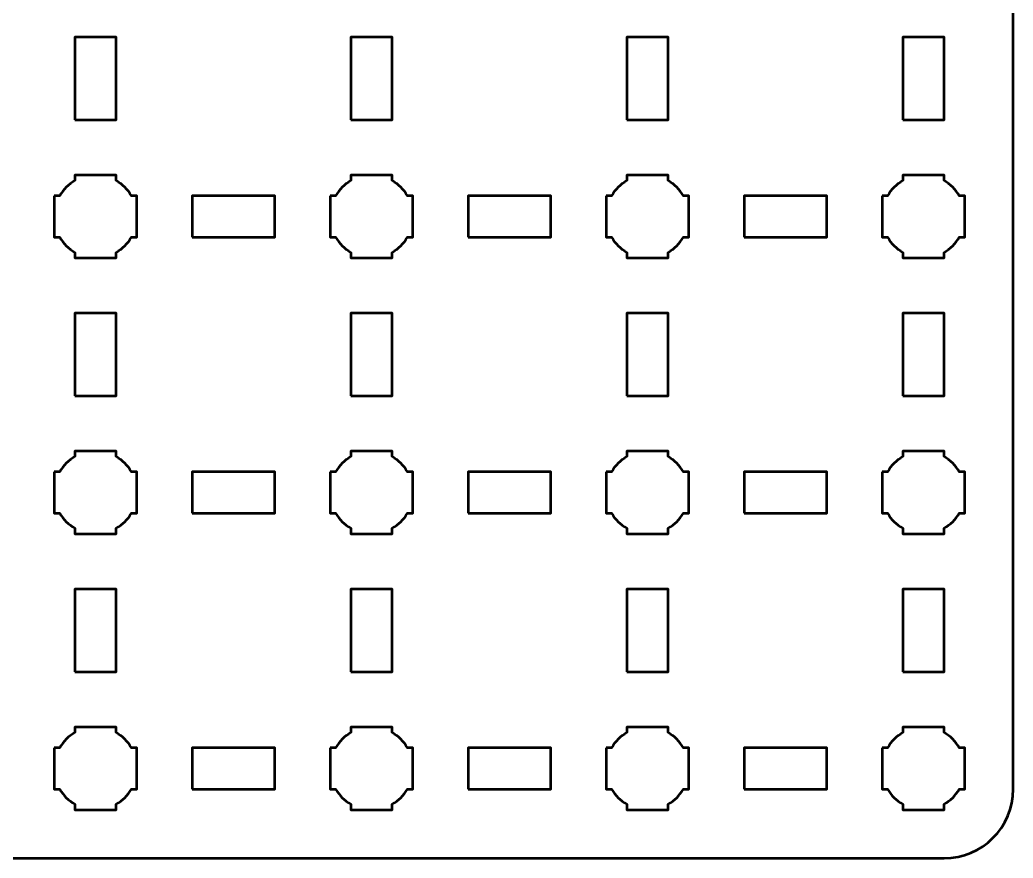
# Model space of a CAD drawing. Header units: centimetres. Extents: x -40.1 to 19.1, y -39.5 to 9.8.
# Drawn here: x 11.95 to 19.15, y -39.5 to -33.42 of the extents above; entities that cross this region are included whole.
import ezdxf

# ---------------------------------------------------------------- set-up
doc = ezdxf.new("R2010")
doc.units = ezdxf.units.CM
doc.header["$MEASUREMENT"] = 0
doc.layers.add('Layer 1', color=7, linetype='Continuous')

msp = doc.modelspace()

# ---------------------------------------------------------------- linework, layer by layer
at = {"layer": 'Layer 1', "lineweight": 53}
for points in [[(12.35, -34.15), (12.65, -34.15), (12.65, -33.55), (12.35, -33.55), (12.35, -34.15)], [(14.35, -34.15), (14.65, -34.15), (14.65, -33.55), (14.35, -33.55), (14.35, -34.15)], [(16.35, -34.15), (16.65, -34.15), (16.65, -33.55), (16.35, -33.55), (16.35, -34.15)], [(18.35, -34.15), (18.65, -34.15), (18.65, -33.55), (18.35, -33.55), (18.35, -34.15)], [(13.2, -35), (13.8, -35), (13.8, -34.7), (13.2, -34.7), (13.2, -35)], [(15.2, -35), (15.8, -35), (15.8, -34.7), (15.2, -34.7), (15.2, -35)], [(17.2, -35), (17.8, -35), (17.8, -34.7), (17.2, -34.7), (17.2, -35)], [(12.35, -36.15), (12.65, -36.15), (12.65, -35.55), (12.35, -35.55), (12.35, -36.15)], [(14.35, -36.15), (14.65, -36.15), (14.65, -35.55), (14.35, -35.55), (14.35, -36.15)], [(16.35, -36.15), (16.65, -36.15), (16.65, -35.55), (16.35, -35.55), (16.35, -36.15)], [(18.35, -36.15), (18.65, -36.15), (18.65, -35.55), (18.35, -35.55), (18.35, -36.15)], [(13.2, -37), (13.8, -37), (13.8, -36.7), (13.2, -36.7), (13.2, -37)], [(15.2, -37), (15.8, -37), (15.8, -36.7), (15.2, -36.7), (15.2, -37)], [(17.2, -37), (17.8, -37), (17.8, -36.7), (17.2, -36.7), (17.2, -37)], [(12.35, -38.15), (12.65, -38.15), (12.65, -37.55), (12.35, -37.55), (12.35, -38.15)], [(14.35, -38.15), (14.65, -38.15), (14.65, -37.55), (14.35, -37.55), (14.35, -38.15)], [(16.35, -38.15), (16.65, -38.15), (16.65, -37.55), (16.35, -37.55), (16.35, -38.15)], [(18.35, -38.15), (18.65, -38.15), (18.65, -37.55), (18.35, -37.55), (18.35, -38.15)], [(13.2, -39), (13.8, -39), (13.8, -38.7), (13.2, -38.7), (13.2, -39)], [(15.2, -39), (15.8, -39), (15.8, -38.7), (15.2, -38.7), (15.2, -39)], [(17.2, -39), (17.8, -39), (17.8, -38.7), (17.2, -38.7), (17.2, -39)]]:
    msp.add_lwpolyline(points, close=True, dxfattribs=at)
for points, knots in [([(-40.15, -39), (-40.15, -39), (-40.15, 9.3), (-40.15, 9.3), (-40.15, 9.3), (-40.15, 9.57609), (-39.92609, 9.8), (-39.65, 9.8), (-39.65, 9.8), (-39.65, 9.8), (18.65, 9.8), (18.65, 9.8), (18.65, 9.8), (18.92609, 9.8), (19.15, 9.57609), (19.15, 9.3), (19.15, 9.3), (19.15, 9.3), (19.15, -39), (19.15, -39), (19.15, -39), (19.15, -39.27609), (18.92609, -39.5), (18.65, -39.5), (18.65, -39.5), (18.65, -39.5), (-39.65, -39.5), (-39.65, -39.5), (-39.65, -39.5), (-39.92609, -39.5), (-40.15, -39.27609), (-40.15, -39)], [0, 0, 0, 0, 0.125, 0.125, 0.125, 0.125, 0.25, 0.25, 0.25, 0.25, 0.375, 0.375, 0.375, 0.375, 0.5, 0.5, 0.5, 0.5, 0.625, 0.625, 0.625, 0.625, 0.75, 0.75, 0.75, 0.75, 0.875, 0.875, 0.875, 0.875, 1, 1, 1, 1]), ([(12.2, -34.7), (12.2, -34.7), (12.24015, -34.7), (12.24015, -34.7), (12.24015, -34.7), (12.2665, -34.65447), (12.30447, -34.6165), (12.35, -34.59015), (12.35, -34.59015), (12.35, -34.59015), (12.35, -34.55), (12.35, -34.55), (12.35, -34.55), (12.35, -34.55), (12.5, -34.55), (12.5, -34.55), (12.5, -34.55), (12.5, -34.55), (12.65, -34.55), (12.65, -34.55), (12.65, -34.55), (12.65, -34.55), (12.65, -34.59015), (12.65, -34.59015), (12.65, -34.59015), (12.69553, -34.6165), (12.7335, -34.65447), (12.75985, -34.7), (12.75985, -34.7), (12.75985, -34.7), (12.8, -34.7), (12.8, -34.7), (12.8, -34.7), (12.8, -34.7), (12.8, -34.85), (12.8, -34.85), (12.8, -34.85), (12.8, -34.85), (12.8, -35), (12.8, -35), (12.8, -35), (12.8, -35), (12.75985, -35), (12.75985, -35), (12.75985, -35), (12.7335, -35.04553), (12.69553, -35.0835), (12.65, -35.10985), (12.65, -35.10985), (12.65, -35.10985), (12.65, -35.15), (12.65, -35.15), (12.65, -35.15), (12.65, -35.15), (12.5, -35.15), (12.5, -35.15), (12.5, -35.15), (12.5, -35.15), (12.35, -35.15), (12.35, -35.15), (12.35, -35.15), (12.35, -35.15), (12.35, -35.10985), (12.35, -35.10985), (12.35, -35.10985), (12.30447, -35.0835), (12.2665, -35.04553), (12.24015, -35), (12.24015, -35), (12.24015, -35), (12.2, -35), (12.2, -35), (12.2, -35), (12.2, -35), (12.2, -34.85), (12.2, -34.85), (12.2, -34.85), (12.2, -34.85), (12.2, -34.7), (12.2, -34.7)], [0, 0, 0, 0, 0.05, 0.05, 0.05, 0.05, 0.1, 0.1, 0.1, 0.1, 0.15, 0.15, 0.15, 0.15, 0.2, 0.2, 0.2, 0.2, 0.25, 0.25, 0.25, 0.25, 0.3, 0.3, 0.3, 0.3, 0.35, 0.35, 0.35, 0.35, 0.4, 0.4, 0.4, 0.4, 0.45, 0.45, 0.45, 0.45, 0.5, 0.5, 0.5, 0.5, 0.55, 0.55, 0.55, 0.55, 0.6, 0.6, 0.6, 0.6, 0.65, 0.65, 0.65, 0.65, 0.7, 0.7, 0.7, 0.7, 0.75, 0.75, 0.75, 0.75, 0.8, 0.8, 0.8, 0.8, 0.85, 0.85, 0.85, 0.85, 0.9, 0.9, 0.9, 0.9, 0.95, 0.95, 0.95, 0.95, 1, 1, 1, 1]), ([(14.2, -34.7), (14.2, -34.7), (14.24015, -34.7), (14.24015, -34.7), (14.24015, -34.7), (14.2665, -34.65447), (14.30447, -34.6165), (14.35, -34.59015), (14.35, -34.59015), (14.35, -34.59015), (14.35, -34.55), (14.35, -34.55), (14.35, -34.55), (14.35, -34.55), (14.5, -34.55), (14.5, -34.55), (14.5, -34.55), (14.5, -34.55), (14.65, -34.55), (14.65, -34.55), (14.65, -34.55), (14.65, -34.55), (14.65, -34.59015), (14.65, -34.59015), (14.65, -34.59015), (14.69553, -34.6165), (14.7335, -34.65447), (14.75985, -34.7), (14.75985, -34.7), (14.75985, -34.7), (14.8, -34.7), (14.8, -34.7), (14.8, -34.7), (14.8, -34.7), (14.8, -34.85), (14.8, -34.85), (14.8, -34.85), (14.8, -34.85), (14.8, -35), (14.8, -35), (14.8, -35), (14.8, -35), (14.75985, -35), (14.75985, -35), (14.75985, -35), (14.7335, -35.04553), (14.69553, -35.0835), (14.65, -35.10985), (14.65, -35.10985), (14.65, -35.10985), (14.65, -35.15), (14.65, -35.15), (14.65, -35.15), (14.65, -35.15), (14.5, -35.15), (14.5, -35.15), (14.5, -35.15), (14.5, -35.15), (14.35, -35.15), (14.35, -35.15), (14.35, -35.15), (14.35, -35.15), (14.35, -35.10985), (14.35, -35.10985), (14.35, -35.10985), (14.30447, -35.0835), (14.2665, -35.04553), (14.24015, -35), (14.24015, -35), (14.24015, -35), (14.2, -35), (14.2, -35), (14.2, -35), (14.2, -35), (14.2, -34.85), (14.2, -34.85), (14.2, -34.85), (14.2, -34.85), (14.2, -34.7), (14.2, -34.7)], [0, 0, 0, 0, 0.05, 0.05, 0.05, 0.05, 0.1, 0.1, 0.1, 0.1, 0.15, 0.15, 0.15, 0.15, 0.2, 0.2, 0.2, 0.2, 0.25, 0.25, 0.25, 0.25, 0.3, 0.3, 0.3, 0.3, 0.35, 0.35, 0.35, 0.35, 0.4, 0.4, 0.4, 0.4, 0.45, 0.45, 0.45, 0.45, 0.5, 0.5, 0.5, 0.5, 0.55, 0.55, 0.55, 0.55, 0.6, 0.6, 0.6, 0.6, 0.65, 0.65, 0.65, 0.65, 0.7, 0.7, 0.7, 0.7, 0.75, 0.75, 0.75, 0.75, 0.8, 0.8, 0.8, 0.8, 0.85, 0.85, 0.85, 0.85, 0.9, 0.9, 0.9, 0.9, 0.95, 0.95, 0.95, 0.95, 1, 1, 1, 1]), ([(16.2, -34.7), (16.2, -34.7), (16.24015, -34.7), (16.24015, -34.7), (16.24015, -34.7), (16.2665, -34.65447), (16.30447, -34.6165), (16.35, -34.59015), (16.35, -34.59015), (16.35, -34.59015), (16.35, -34.55), (16.35, -34.55), (16.35, -34.55), (16.35, -34.55), (16.5, -34.55), (16.5, -34.55), (16.5, -34.55), (16.5, -34.55), (16.65, -34.55), (16.65, -34.55), (16.65, -34.55), (16.65, -34.55), (16.65, -34.59015), (16.65, -34.59015), (16.65, -34.59015), (16.69553, -34.6165), (16.7335, -34.65447), (16.75985, -34.7), (16.75985, -34.7), (16.75985, -34.7), (16.8, -34.7), (16.8, -34.7), (16.8, -34.7), (16.8, -34.7), (16.8, -34.85), (16.8, -34.85), (16.8, -34.85), (16.8, -34.85), (16.8, -35), (16.8, -35), (16.8, -35), (16.8, -35), (16.75985, -35), (16.75985, -35), (16.75985, -35), (16.7335, -35.04553), (16.69553, -35.0835), (16.65, -35.10985), (16.65, -35.10985), (16.65, -35.10985), (16.65, -35.15), (16.65, -35.15), (16.65, -35.15), (16.65, -35.15), (16.5, -35.15), (16.5, -35.15), (16.5, -35.15), (16.5, -35.15), (16.35, -35.15), (16.35, -35.15), (16.35, -35.15), (16.35, -35.15), (16.35, -35.10985), (16.35, -35.10985), (16.35, -35.10985), (16.30447, -35.0835), (16.2665, -35.04553), (16.24015, -35), (16.24015, -35), (16.24015, -35), (16.2, -35), (16.2, -35), (16.2, -35), (16.2, -35), (16.2, -34.85), (16.2, -34.85), (16.2, -34.85), (16.2, -34.85), (16.2, -34.7), (16.2, -34.7)], [0, 0, 0, 0, 0.05, 0.05, 0.05, 0.05, 0.1, 0.1, 0.1, 0.1, 0.15, 0.15, 0.15, 0.15, 0.2, 0.2, 0.2, 0.2, 0.25, 0.25, 0.25, 0.25, 0.3, 0.3, 0.3, 0.3, 0.35, 0.35, 0.35, 0.35, 0.4, 0.4, 0.4, 0.4, 0.45, 0.45, 0.45, 0.45, 0.5, 0.5, 0.5, 0.5, 0.55, 0.55, 0.55, 0.55, 0.6, 0.6, 0.6, 0.6, 0.65, 0.65, 0.65, 0.65, 0.7, 0.7, 0.7, 0.7, 0.75, 0.75, 0.75, 0.75, 0.8, 0.8, 0.8, 0.8, 0.85, 0.85, 0.85, 0.85, 0.9, 0.9, 0.9, 0.9, 0.95, 0.95, 0.95, 0.95, 1, 1, 1, 1]), ([(18.2, -34.7), (18.2, -34.7), (18.24015, -34.7), (18.24015, -34.7), (18.24015, -34.7), (18.2665, -34.65447), (18.30447, -34.6165), (18.35, -34.59015), (18.35, -34.59015), (18.35, -34.59015), (18.35, -34.55), (18.35, -34.55), (18.35, -34.55), (18.35, -34.55), (18.5, -34.55), (18.5, -34.55), (18.5, -34.55), (18.5, -34.55), (18.65, -34.55), (18.65, -34.55), (18.65, -34.55), (18.65, -34.55), (18.65, -34.59015), (18.65, -34.59015), (18.65, -34.59015), (18.69553, -34.6165), (18.7335, -34.65447), (18.75985, -34.7), (18.75985, -34.7), (18.75985, -34.7), (18.8, -34.7), (18.8, -34.7), (18.8, -34.7), (18.8, -34.7), (18.8, -34.85), (18.8, -34.85), (18.8, -34.85), (18.8, -34.85), (18.8, -35), (18.8, -35), (18.8, -35), (18.8, -35), (18.75985, -35), (18.75985, -35), (18.75985, -35), (18.7335, -35.04553), (18.69553, -35.0835), (18.65, -35.10985), (18.65, -35.10985), (18.65, -35.10985), (18.65, -35.15), (18.65, -35.15), (18.65, -35.15), (18.65, -35.15), (18.5, -35.15), (18.5, -35.15), (18.5, -35.15), (18.5, -35.15), (18.35, -35.15), (18.35, -35.15), (18.35, -35.15), (18.35, -35.15), (18.35, -35.10985), (18.35, -35.10985), (18.35, -35.10985), (18.30447, -35.0835), (18.2665, -35.04553), (18.24015, -35), (18.24015, -35), (18.24015, -35), (18.2, -35), (18.2, -35), (18.2, -35), (18.2, -35), (18.2, -34.85), (18.2, -34.85), (18.2, -34.85), (18.2, -34.85), (18.2, -34.7), (18.2, -34.7)], [0, 0, 0, 0, 0.05, 0.05, 0.05, 0.05, 0.1, 0.1, 0.1, 0.1, 0.15, 0.15, 0.15, 0.15, 0.2, 0.2, 0.2, 0.2, 0.25, 0.25, 0.25, 0.25, 0.3, 0.3, 0.3, 0.3, 0.35, 0.35, 0.35, 0.35, 0.4, 0.4, 0.4, 0.4, 0.45, 0.45, 0.45, 0.45, 0.5, 0.5, 0.5, 0.5, 0.55, 0.55, 0.55, 0.55, 0.6, 0.6, 0.6, 0.6, 0.65, 0.65, 0.65, 0.65, 0.7, 0.7, 0.7, 0.7, 0.75, 0.75, 0.75, 0.75, 0.8, 0.8, 0.8, 0.8, 0.85, 0.85, 0.85, 0.85, 0.9, 0.9, 0.9, 0.9, 0.95, 0.95, 0.95, 0.95, 1, 1, 1, 1]), ([(12.2, -36.7), (12.2, -36.7), (12.24015, -36.7), (12.24015, -36.7), (12.24015, -36.7), (12.2665, -36.65447), (12.30447, -36.6165), (12.35, -36.59015), (12.35, -36.59015), (12.35, -36.59015), (12.35, -36.55), (12.35, -36.55), (12.35, -36.55), (12.35, -36.55), (12.5, -36.55), (12.5, -36.55), (12.5, -36.55), (12.5, -36.55), (12.65, -36.55), (12.65, -36.55), (12.65, -36.55), (12.65, -36.55), (12.65, -36.59015), (12.65, -36.59015), (12.65, -36.59015), (12.69553, -36.6165), (12.7335, -36.65447), (12.75985, -36.7), (12.75985, -36.7), (12.75985, -36.7), (12.8, -36.7), (12.8, -36.7), (12.8, -36.7), (12.8, -36.7), (12.8, -36.85), (12.8, -36.85), (12.8, -36.85), (12.8, -36.85), (12.8, -37), (12.8, -37), (12.8, -37), (12.8, -37), (12.75985, -37), (12.75985, -37), (12.75985, -37), (12.7335, -37.04553), (12.69553, -37.0835), (12.65, -37.10985), (12.65, -37.10985), (12.65, -37.10985), (12.65, -37.15), (12.65, -37.15), (12.65, -37.15), (12.65, -37.15), (12.5, -37.15), (12.5, -37.15), (12.5, -37.15), (12.5, -37.15), (12.35, -37.15), (12.35, -37.15), (12.35, -37.15), (12.35, -37.15), (12.35, -37.10985), (12.35, -37.10985), (12.35, -37.10985), (12.30447, -37.0835), (12.2665, -37.04553), (12.24015, -37), (12.24015, -37), (12.24015, -37), (12.2, -37), (12.2, -37), (12.2, -37), (12.2, -37), (12.2, -36.85), (12.2, -36.85), (12.2, -36.85), (12.2, -36.85), (12.2, -36.7), (12.2, -36.7)], [0, 0, 0, 0, 0.05, 0.05, 0.05, 0.05, 0.1, 0.1, 0.1, 0.1, 0.15, 0.15, 0.15, 0.15, 0.2, 0.2, 0.2, 0.2, 0.25, 0.25, 0.25, 0.25, 0.3, 0.3, 0.3, 0.3, 0.35, 0.35, 0.35, 0.35, 0.4, 0.4, 0.4, 0.4, 0.45, 0.45, 0.45, 0.45, 0.5, 0.5, 0.5, 0.5, 0.55, 0.55, 0.55, 0.55, 0.6, 0.6, 0.6, 0.6, 0.65, 0.65, 0.65, 0.65, 0.7, 0.7, 0.7, 0.7, 0.75, 0.75, 0.75, 0.75, 0.8, 0.8, 0.8, 0.8, 0.85, 0.85, 0.85, 0.85, 0.9, 0.9, 0.9, 0.9, 0.95, 0.95, 0.95, 0.95, 1, 1, 1, 1]), ([(14.2, -36.7), (14.2, -36.7), (14.24015, -36.7), (14.24015, -36.7), (14.24015, -36.7), (14.2665, -36.65447), (14.30447, -36.6165), (14.35, -36.59015), (14.35, -36.59015), (14.35, -36.59015), (14.35, -36.55), (14.35, -36.55), (14.35, -36.55), (14.35, -36.55), (14.5, -36.55), (14.5, -36.55), (14.5, -36.55), (14.5, -36.55), (14.65, -36.55), (14.65, -36.55), (14.65, -36.55), (14.65, -36.55), (14.65, -36.59015), (14.65, -36.59015), (14.65, -36.59015), (14.69553, -36.6165), (14.7335, -36.65447), (14.75985, -36.7), (14.75985, -36.7), (14.75985, -36.7), (14.8, -36.7), (14.8, -36.7), (14.8, -36.7), (14.8, -36.7), (14.8, -36.85), (14.8, -36.85), (14.8, -36.85), (14.8, -36.85), (14.8, -37), (14.8, -37), (14.8, -37), (14.8, -37), (14.75985, -37), (14.75985, -37), (14.75985, -37), (14.7335, -37.04553), (14.69553, -37.0835), (14.65, -37.10985), (14.65, -37.10985), (14.65, -37.10985), (14.65, -37.15), (14.65, -37.15), (14.65, -37.15), (14.65, -37.15), (14.5, -37.15), (14.5, -37.15), (14.5, -37.15), (14.5, -37.15), (14.35, -37.15), (14.35, -37.15), (14.35, -37.15), (14.35, -37.15), (14.35, -37.10985), (14.35, -37.10985), (14.35, -37.10985), (14.30447, -37.0835), (14.2665, -37.04553), (14.24015, -37), (14.24015, -37), (14.24015, -37), (14.2, -37), (14.2, -37), (14.2, -37), (14.2, -37), (14.2, -36.85), (14.2, -36.85), (14.2, -36.85), (14.2, -36.85), (14.2, -36.7), (14.2, -36.7)], [0, 0, 0, 0, 0.05, 0.05, 0.05, 0.05, 0.1, 0.1, 0.1, 0.1, 0.15, 0.15, 0.15, 0.15, 0.2, 0.2, 0.2, 0.2, 0.25, 0.25, 0.25, 0.25, 0.3, 0.3, 0.3, 0.3, 0.35, 0.35, 0.35, 0.35, 0.4, 0.4, 0.4, 0.4, 0.45, 0.45, 0.45, 0.45, 0.5, 0.5, 0.5, 0.5, 0.55, 0.55, 0.55, 0.55, 0.6, 0.6, 0.6, 0.6, 0.65, 0.65, 0.65, 0.65, 0.7, 0.7, 0.7, 0.7, 0.75, 0.75, 0.75, 0.75, 0.8, 0.8, 0.8, 0.8, 0.85, 0.85, 0.85, 0.85, 0.9, 0.9, 0.9, 0.9, 0.95, 0.95, 0.95, 0.95, 1, 1, 1, 1]), ([(16.2, -36.7), (16.2, -36.7), (16.24015, -36.7), (16.24015, -36.7), (16.24015, -36.7), (16.2665, -36.65447), (16.30447, -36.6165), (16.35, -36.59015), (16.35, -36.59015), (16.35, -36.59015), (16.35, -36.55), (16.35, -36.55), (16.35, -36.55), (16.35, -36.55), (16.5, -36.55), (16.5, -36.55), (16.5, -36.55), (16.5, -36.55), (16.65, -36.55), (16.65, -36.55), (16.65, -36.55), (16.65, -36.55), (16.65, -36.59015), (16.65, -36.59015), (16.65, -36.59015), (16.69553, -36.6165), (16.7335, -36.65447), (16.75985, -36.7), (16.75985, -36.7), (16.75985, -36.7), (16.8, -36.7), (16.8, -36.7), (16.8, -36.7), (16.8, -36.7), (16.8, -36.85), (16.8, -36.85), (16.8, -36.85), (16.8, -36.85), (16.8, -37), (16.8, -37), (16.8, -37), (16.8, -37), (16.75985, -37), (16.75985, -37), (16.75985, -37), (16.7335, -37.04553), (16.69553, -37.0835), (16.65, -37.10985), (16.65, -37.10985), (16.65, -37.10985), (16.65, -37.15), (16.65, -37.15), (16.65, -37.15), (16.65, -37.15), (16.5, -37.15), (16.5, -37.15), (16.5, -37.15), (16.5, -37.15), (16.35, -37.15), (16.35, -37.15), (16.35, -37.15), (16.35, -37.15), (16.35, -37.10985), (16.35, -37.10985), (16.35, -37.10985), (16.30447, -37.0835), (16.2665, -37.04553), (16.24015, -37), (16.24015, -37), (16.24015, -37), (16.2, -37), (16.2, -37), (16.2, -37), (16.2, -37), (16.2, -36.85), (16.2, -36.85), (16.2, -36.85), (16.2, -36.85), (16.2, -36.7), (16.2, -36.7)], [0, 0, 0, 0, 0.05, 0.05, 0.05, 0.05, 0.1, 0.1, 0.1, 0.1, 0.15, 0.15, 0.15, 0.15, 0.2, 0.2, 0.2, 0.2, 0.25, 0.25, 0.25, 0.25, 0.3, 0.3, 0.3, 0.3, 0.35, 0.35, 0.35, 0.35, 0.4, 0.4, 0.4, 0.4, 0.45, 0.45, 0.45, 0.45, 0.5, 0.5, 0.5, 0.5, 0.55, 0.55, 0.55, 0.55, 0.6, 0.6, 0.6, 0.6, 0.65, 0.65, 0.65, 0.65, 0.7, 0.7, 0.7, 0.7, 0.75, 0.75, 0.75, 0.75, 0.8, 0.8, 0.8, 0.8, 0.85, 0.85, 0.85, 0.85, 0.9, 0.9, 0.9, 0.9, 0.95, 0.95, 0.95, 0.95, 1, 1, 1, 1]), ([(18.2, -36.7), (18.2, -36.7), (18.24015, -36.7), (18.24015, -36.7), (18.24015, -36.7), (18.2665, -36.65447), (18.30447, -36.6165), (18.35, -36.59015), (18.35, -36.59015), (18.35, -36.59015), (18.35, -36.55), (18.35, -36.55), (18.35, -36.55), (18.35, -36.55), (18.5, -36.55), (18.5, -36.55), (18.5, -36.55), (18.5, -36.55), (18.65, -36.55), (18.65, -36.55), (18.65, -36.55), (18.65, -36.55), (18.65, -36.59015), (18.65, -36.59015), (18.65, -36.59015), (18.69553, -36.6165), (18.7335, -36.65447), (18.75985, -36.7), (18.75985, -36.7), (18.75985, -36.7), (18.8, -36.7), (18.8, -36.7), (18.8, -36.7), (18.8, -36.7), (18.8, -36.85), (18.8, -36.85), (18.8, -36.85), (18.8, -36.85), (18.8, -37), (18.8, -37), (18.8, -37), (18.8, -37), (18.75985, -37), (18.75985, -37), (18.75985, -37), (18.7335, -37.04553), (18.69553, -37.0835), (18.65, -37.10985), (18.65, -37.10985), (18.65, -37.10985), (18.65, -37.15), (18.65, -37.15), (18.65, -37.15), (18.65, -37.15), (18.5, -37.15), (18.5, -37.15), (18.5, -37.15), (18.5, -37.15), (18.35, -37.15), (18.35, -37.15), (18.35, -37.15), (18.35, -37.15), (18.35, -37.10985), (18.35, -37.10985), (18.35, -37.10985), (18.30447, -37.0835), (18.2665, -37.04553), (18.24015, -37), (18.24015, -37), (18.24015, -37), (18.2, -37), (18.2, -37), (18.2, -37), (18.2, -37), (18.2, -36.85), (18.2, -36.85), (18.2, -36.85), (18.2, -36.85), (18.2, -36.7), (18.2, -36.7)], [0, 0, 0, 0, 0.05, 0.05, 0.05, 0.05, 0.1, 0.1, 0.1, 0.1, 0.15, 0.15, 0.15, 0.15, 0.2, 0.2, 0.2, 0.2, 0.25, 0.25, 0.25, 0.25, 0.3, 0.3, 0.3, 0.3, 0.35, 0.35, 0.35, 0.35, 0.4, 0.4, 0.4, 0.4, 0.45, 0.45, 0.45, 0.45, 0.5, 0.5, 0.5, 0.5, 0.55, 0.55, 0.55, 0.55, 0.6, 0.6, 0.6, 0.6, 0.65, 0.65, 0.65, 0.65, 0.7, 0.7, 0.7, 0.7, 0.75, 0.75, 0.75, 0.75, 0.8, 0.8, 0.8, 0.8, 0.85, 0.85, 0.85, 0.85, 0.9, 0.9, 0.9, 0.9, 0.95, 0.95, 0.95, 0.95, 1, 1, 1, 1]), ([(12.2, -38.7), (12.2, -38.7), (12.24015, -38.7), (12.24015, -38.7), (12.24015, -38.7), (12.2665, -38.65447), (12.30447, -38.6165), (12.35, -38.59015), (12.35, -38.59015), (12.35, -38.59015), (12.35, -38.55), (12.35, -38.55), (12.35, -38.55), (12.35, -38.55), (12.5, -38.55), (12.5, -38.55), (12.5, -38.55), (12.5, -38.55), (12.65, -38.55), (12.65, -38.55), (12.65, -38.55), (12.65, -38.55), (12.65, -38.59015), (12.65, -38.59015), (12.65, -38.59015), (12.69553, -38.6165), (12.7335, -38.65447), (12.75985, -38.7), (12.75985, -38.7), (12.75985, -38.7), (12.8, -38.7), (12.8, -38.7), (12.8, -38.7), (12.8, -38.7), (12.8, -38.85), (12.8, -38.85), (12.8, -38.85), (12.8, -38.85), (12.8, -39), (12.8, -39), (12.8, -39), (12.8, -39), (12.75985, -39), (12.75985, -39), (12.75985, -39), (12.7335, -39.04553), (12.69553, -39.0835), (12.65, -39.10985), (12.65, -39.10985), (12.65, -39.10985), (12.65, -39.15), (12.65, -39.15), (12.65, -39.15), (12.65, -39.15), (12.5, -39.15), (12.5, -39.15), (12.5, -39.15), (12.5, -39.15), (12.35, -39.15), (12.35, -39.15), (12.35, -39.15), (12.35, -39.15), (12.35, -39.10985), (12.35, -39.10985), (12.35, -39.10985), (12.30447, -39.0835), (12.2665, -39.04553), (12.24015, -39), (12.24015, -39), (12.24015, -39), (12.2, -39), (12.2, -39), (12.2, -39), (12.2, -39), (12.2, -38.85), (12.2, -38.85), (12.2, -38.85), (12.2, -38.85), (12.2, -38.7), (12.2, -38.7)], [0, 0, 0, 0, 0.05, 0.05, 0.05, 0.05, 0.1, 0.1, 0.1, 0.1, 0.15, 0.15, 0.15, 0.15, 0.2, 0.2, 0.2, 0.2, 0.25, 0.25, 0.25, 0.25, 0.3, 0.3, 0.3, 0.3, 0.35, 0.35, 0.35, 0.35, 0.4, 0.4, 0.4, 0.4, 0.45, 0.45, 0.45, 0.45, 0.5, 0.5, 0.5, 0.5, 0.55, 0.55, 0.55, 0.55, 0.6, 0.6, 0.6, 0.6, 0.65, 0.65, 0.65, 0.65, 0.7, 0.7, 0.7, 0.7, 0.75, 0.75, 0.75, 0.75, 0.8, 0.8, 0.8, 0.8, 0.85, 0.85, 0.85, 0.85, 0.9, 0.9, 0.9, 0.9, 0.95, 0.95, 0.95, 0.95, 1, 1, 1, 1]), ([(14.2, -38.7), (14.2, -38.7), (14.24015, -38.7), (14.24015, -38.7), (14.24015, -38.7), (14.2665, -38.65447), (14.30447, -38.6165), (14.35, -38.59015), (14.35, -38.59015), (14.35, -38.59015), (14.35, -38.55), (14.35, -38.55), (14.35, -38.55), (14.35, -38.55), (14.5, -38.55), (14.5, -38.55), (14.5, -38.55), (14.5, -38.55), (14.65, -38.55), (14.65, -38.55), (14.65, -38.55), (14.65, -38.55), (14.65, -38.59015), (14.65, -38.59015), (14.65, -38.59015), (14.69553, -38.6165), (14.7335, -38.65447), (14.75985, -38.7), (14.75985, -38.7), (14.75985, -38.7), (14.8, -38.7), (14.8, -38.7), (14.8, -38.7), (14.8, -38.7), (14.8, -38.85), (14.8, -38.85), (14.8, -38.85), (14.8, -38.85), (14.8, -39), (14.8, -39), (14.8, -39), (14.8, -39), (14.75985, -39), (14.75985, -39), (14.75985, -39), (14.7335, -39.04553), (14.69553, -39.0835), (14.65, -39.10985), (14.65, -39.10985), (14.65, -39.10985), (14.65, -39.15), (14.65, -39.15), (14.65, -39.15), (14.65, -39.15), (14.5, -39.15), (14.5, -39.15), (14.5, -39.15), (14.5, -39.15), (14.35, -39.15), (14.35, -39.15), (14.35, -39.15), (14.35, -39.15), (14.35, -39.10985), (14.35, -39.10985), (14.35, -39.10985), (14.30447, -39.0835), (14.2665, -39.04553), (14.24015, -39), (14.24015, -39), (14.24015, -39), (14.2, -39), (14.2, -39), (14.2, -39), (14.2, -39), (14.2, -38.85), (14.2, -38.85), (14.2, -38.85), (14.2, -38.85), (14.2, -38.7), (14.2, -38.7)], [0, 0, 0, 0, 0.05, 0.05, 0.05, 0.05, 0.1, 0.1, 0.1, 0.1, 0.15, 0.15, 0.15, 0.15, 0.2, 0.2, 0.2, 0.2, 0.25, 0.25, 0.25, 0.25, 0.3, 0.3, 0.3, 0.3, 0.35, 0.35, 0.35, 0.35, 0.4, 0.4, 0.4, 0.4, 0.45, 0.45, 0.45, 0.45, 0.5, 0.5, 0.5, 0.5, 0.55, 0.55, 0.55, 0.55, 0.6, 0.6, 0.6, 0.6, 0.65, 0.65, 0.65, 0.65, 0.7, 0.7, 0.7, 0.7, 0.75, 0.75, 0.75, 0.75, 0.8, 0.8, 0.8, 0.8, 0.85, 0.85, 0.85, 0.85, 0.9, 0.9, 0.9, 0.9, 0.95, 0.95, 0.95, 0.95, 1, 1, 1, 1]), ([(16.2, -38.7), (16.2, -38.7), (16.24015, -38.7), (16.24015, -38.7), (16.24015, -38.7), (16.2665, -38.65447), (16.30447, -38.6165), (16.35, -38.59015), (16.35, -38.59015), (16.35, -38.59015), (16.35, -38.55), (16.35, -38.55), (16.35, -38.55), (16.35, -38.55), (16.5, -38.55), (16.5, -38.55), (16.5, -38.55), (16.5, -38.55), (16.65, -38.55), (16.65, -38.55), (16.65, -38.55), (16.65, -38.55), (16.65, -38.59015), (16.65, -38.59015), (16.65, -38.59015), (16.69553, -38.6165), (16.7335, -38.65447), (16.75985, -38.7), (16.75985, -38.7), (16.75985, -38.7), (16.8, -38.7), (16.8, -38.7), (16.8, -38.7), (16.8, -38.7), (16.8, -38.85), (16.8, -38.85), (16.8, -38.85), (16.8, -38.85), (16.8, -39), (16.8, -39), (16.8, -39), (16.8, -39), (16.75985, -39), (16.75985, -39), (16.75985, -39), (16.7335, -39.04553), (16.69553, -39.0835), (16.65, -39.10985), (16.65, -39.10985), (16.65, -39.10985), (16.65, -39.15), (16.65, -39.15), (16.65, -39.15), (16.65, -39.15), (16.5, -39.15), (16.5, -39.15), (16.5, -39.15), (16.5, -39.15), (16.35, -39.15), (16.35, -39.15), (16.35, -39.15), (16.35, -39.15), (16.35, -39.10985), (16.35, -39.10985), (16.35, -39.10985), (16.30447, -39.0835), (16.2665, -39.04553), (16.24015, -39), (16.24015, -39), (16.24015, -39), (16.2, -39), (16.2, -39), (16.2, -39), (16.2, -39), (16.2, -38.85), (16.2, -38.85), (16.2, -38.85), (16.2, -38.85), (16.2, -38.7), (16.2, -38.7)], [0, 0, 0, 0, 0.05, 0.05, 0.05, 0.05, 0.1, 0.1, 0.1, 0.1, 0.15, 0.15, 0.15, 0.15, 0.2, 0.2, 0.2, 0.2, 0.25, 0.25, 0.25, 0.25, 0.3, 0.3, 0.3, 0.3, 0.35, 0.35, 0.35, 0.35, 0.4, 0.4, 0.4, 0.4, 0.45, 0.45, 0.45, 0.45, 0.5, 0.5, 0.5, 0.5, 0.55, 0.55, 0.55, 0.55, 0.6, 0.6, 0.6, 0.6, 0.65, 0.65, 0.65, 0.65, 0.7, 0.7, 0.7, 0.7, 0.75, 0.75, 0.75, 0.75, 0.8, 0.8, 0.8, 0.8, 0.85, 0.85, 0.85, 0.85, 0.9, 0.9, 0.9, 0.9, 0.95, 0.95, 0.95, 0.95, 1, 1, 1, 1]), ([(18.2, -38.7), (18.2, -38.7), (18.24015, -38.7), (18.24015, -38.7), (18.24015, -38.7), (18.2665, -38.65447), (18.30447, -38.6165), (18.35, -38.59015), (18.35, -38.59015), (18.35, -38.59015), (18.35, -38.55), (18.35, -38.55), (18.35, -38.55), (18.35, -38.55), (18.5, -38.55), (18.5, -38.55), (18.5, -38.55), (18.5, -38.55), (18.65, -38.55), (18.65, -38.55), (18.65, -38.55), (18.65, -38.55), (18.65, -38.59015), (18.65, -38.59015), (18.65, -38.59015), (18.69553, -38.6165), (18.7335, -38.65447), (18.75985, -38.7), (18.75985, -38.7), (18.75985, -38.7), (18.8, -38.7), (18.8, -38.7), (18.8, -38.7), (18.8, -38.7), (18.8, -38.85), (18.8, -38.85), (18.8, -38.85), (18.8, -38.85), (18.8, -39), (18.8, -39), (18.8, -39), (18.8, -39), (18.75985, -39), (18.75985, -39), (18.75985, -39), (18.7335, -39.04553), (18.69553, -39.0835), (18.65, -39.10985), (18.65, -39.10985), (18.65, -39.10985), (18.65, -39.15), (18.65, -39.15), (18.65, -39.15), (18.65, -39.15), (18.5, -39.15), (18.5, -39.15), (18.5, -39.15), (18.5, -39.15), (18.35, -39.15), (18.35, -39.15), (18.35, -39.15), (18.35, -39.15), (18.35, -39.10985), (18.35, -39.10985), (18.35, -39.10985), (18.30447, -39.0835), (18.2665, -39.04553), (18.24015, -39), (18.24015, -39), (18.24015, -39), (18.2, -39), (18.2, -39), (18.2, -39), (18.2, -39), (18.2, -38.85), (18.2, -38.85), (18.2, -38.85), (18.2, -38.85), (18.2, -38.7), (18.2, -38.7)], [0, 0, 0, 0, 0.05, 0.05, 0.05, 0.05, 0.1, 0.1, 0.1, 0.1, 0.15, 0.15, 0.15, 0.15, 0.2, 0.2, 0.2, 0.2, 0.25, 0.25, 0.25, 0.25, 0.3, 0.3, 0.3, 0.3, 0.35, 0.35, 0.35, 0.35, 0.4, 0.4, 0.4, 0.4, 0.45, 0.45, 0.45, 0.45, 0.5, 0.5, 0.5, 0.5, 0.55, 0.55, 0.55, 0.55, 0.6, 0.6, 0.6, 0.6, 0.65, 0.65, 0.65, 0.65, 0.7, 0.7, 0.7, 0.7, 0.75, 0.75, 0.75, 0.75, 0.8, 0.8, 0.8, 0.8, 0.85, 0.85, 0.85, 0.85, 0.9, 0.9, 0.9, 0.9, 0.95, 0.95, 0.95, 0.95, 1, 1, 1, 1])]:
    msp.add_open_spline(points, degree=3, knots=knots, dxfattribs=at)

doc.saveas('drawing.dxf')
